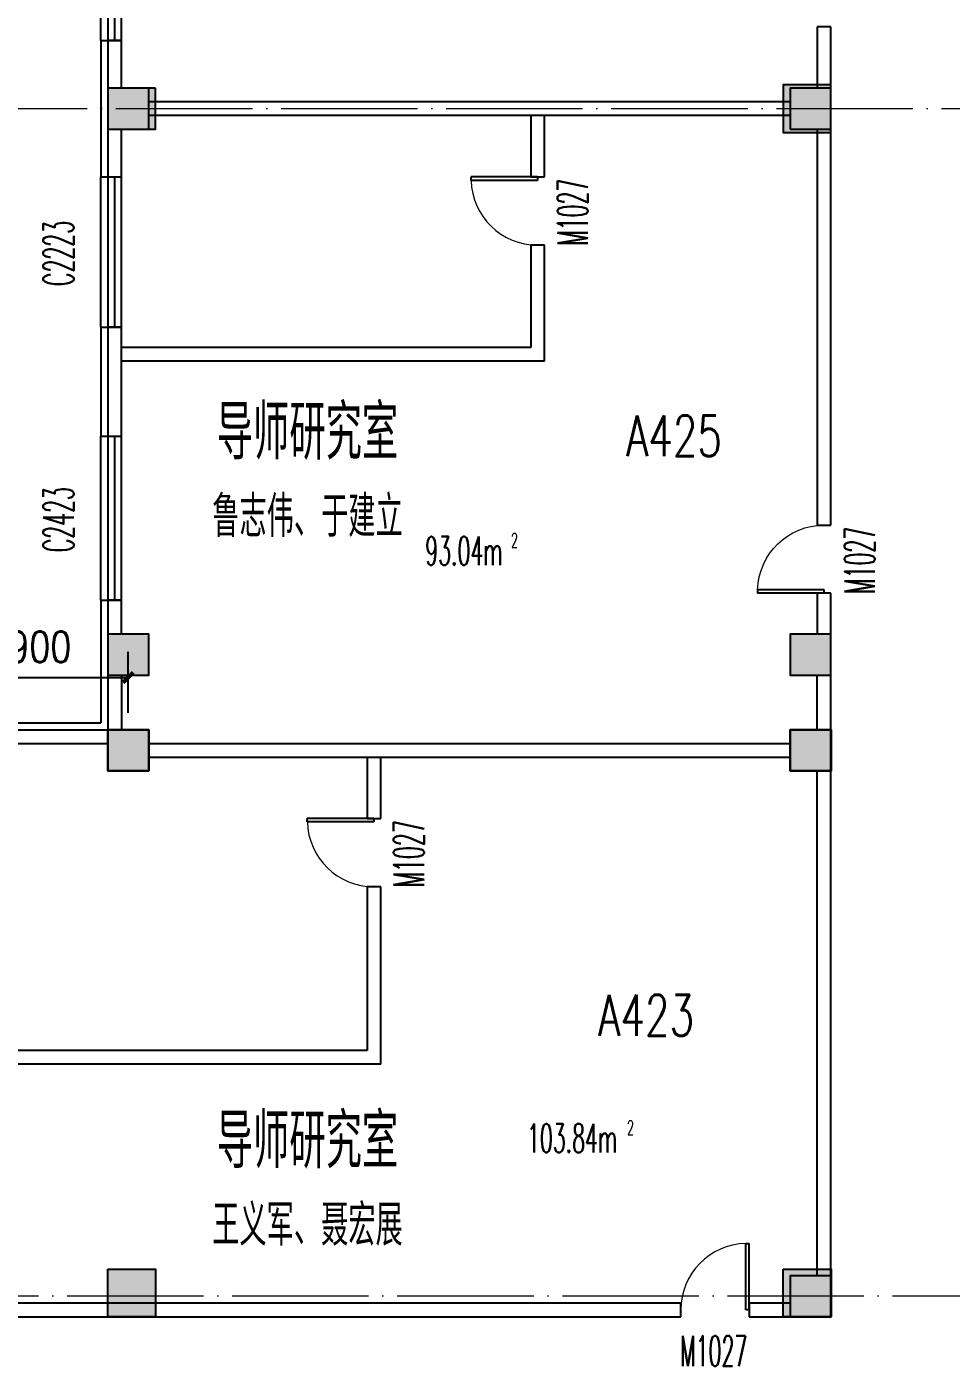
# Model space of a CAD drawing. Extents: x 1417642 to 3570900, y 124798 to 1191112.
# Drawn here: x 1442323 to 1455873, y 276792 to 296417 of the extents above; entities that cross this region are included whole.
import ezdxf

# ---------------------------------------------------------------- set-up
doc = ezdxf.new("R2010")
doc.units = 0
doc.header["$LTSCALE"] = 1000
doc.header["$MEASUREMENT"] = 0
doc.linetypes.add('DOTE', pattern=[2.42, 2, -0.2, 0.02, -0.2])
doc.layers.get('0').update_dxf_attribs({"linetype": 'CONTINUOUS'})
doc.layers.get('Defpoints').update_dxf_attribs({"linetype": 'CONTINUOUS'})
for name, color, linetype in [('colu', 2, 'CONTINUOUS'), ('COLUMN', 9, 'CONTINUOUS'), ('DOTE', 1, 'DOTE'), ('PUB_DIM', 3, 'CONTINUOUS'), ('PUB_HATCH', 8, 'CONTINUOUS'), ('PUB_TEXT', 40, 'CONTINUOUS'), ('SPACE', 7, 'CONTINUOUS'), ('SURFACE', 6, 'CONTINUOUS'), ('tiaozheng', 20, 'CONTINUOUS'), ('WALL', 4, 'CONTINUOUS'), ('WALL-MOVE', 6, 'CONTINUOUS'), ('WINDOW', 2, 'CONTINUOUS'), ('WINDOW_TEXT', 7, 'CONTINUOUS'), ('填充', 252, 'CONTINUOUS'), ('柱填充', 8, 'CONTINUOUS'), ('柱填充 @ 1', 8, 'CONTINUOUS')]:
    doc.layers.add(name, color=color, linetype=linetype)
doc.styles.add('_TCH_SPACE', font='ROMANS', dxfattribs={"width": 0.7, "height": 5, "bigfont": 'Z'})
doc.styles.add('_TCH_WINDOW', font='ROMANS.shx', dxfattribs={"width": 0.7, "height": 400, "bigfont": 'Z.shx'})
doc.styles.add('DIM_FONT', font='SIMPLEX.shx', dxfattribs={"width": 0.8})
doc.styles.add('Z', font='ROMANS', dxfattribs={"width": 0.7, "bigfont": 'Z'})
doc.dimstyles.new('DIMN150', dxfattribs={"dimscale": 1.5, "dimtxt": 300, "dimasz": 100, "dimexe": 250, "dimexo": 300, "dimgap": 150, "dimtad": 1, "dimdec": 0, "dimzin": 0, "dimdsep": 46, "dimtxsty": 'DIM_FONT', "dimblk": 'ARCHTICK', "dimcen": 0.09, "dimdle": 1.5, "dimclrt": 7, "dimazin": 2, "dimtfac": 1, "dimtdec": 0, "dimtix": 1, "dimtmove": 2, "dimatfit": 3, "dimldrblk": 'ARCHTICK', "dimfxl": 1, "dimtolj": 1, "dimtzin": 0, "dimarcsym": 0})

# ---------------------------------------------------------------- blocks, each defined once
blk = doc.blocks.new('5873')
at = {"layer": '柱填充 @ 1', "ltscale": 1000}
for points in [[(1507628, 714085), (1508228, 714085), (1508228, 713485), (1507628, 713485)], [(1517628, 714085), (1518228, 714085), (1518228, 713485), (1517628, 713485)], [(1507628, 706185), (1508328, 706185), (1508328, 705485), (1507628, 705485)], [(1517528, 706185), (1518228, 706185), (1518228, 705485), (1517528, 705485)]]:
    blk.add_hatch(color=256, dxfattribs=at).paths.add_polyline_path(points)
at = {"layer": 'colu', "ltscale": 1000}
for points in [[(1507628, 714085), (1508228, 714085), (1508228, 713485), (1507628, 713485)], [(1517628, 714085), (1518228, 714085), (1518228, 713485), (1517628, 713485)], [(1507628, 706185), (1508328, 706185), (1508328, 705485), (1507628, 705485)], [(1517528, 706185), (1518228, 706185), (1518228, 705485), (1517528, 705485)]]:
    blk.add_lwpolyline(points, close=True, dxfattribs=at)
blk = doc.blocks.new('896')
at = {"layer": '柱填充'}
h = blk.add_hatch(color=256, dxfattribs=at)
h.paths.add_polyline_path([(1580873, 568265), (1580873, 568965), (1580273, 568965), (1580273, 568265)])
h.paths.add_polyline_path([(1572873, 568265), (1572873, 568965), (1572273, 568965), (1572273, 568265)])
h.paths.add_polyline_path([(1564873, 568265), (1564873, 568965), (1564273, 568965), (1564273, 568265)])
h.paths.add_polyline_path([(1556873, 568265), (1556873, 568965), (1556273, 568965), (1556273, 568265)])
h.paths.add_polyline_path([(1546873, 568265), (1546873, 568965), (1546273, 568965), (1546273, 568265)])
h.paths.add_polyline_path([(1536873, 568265), (1536873, 568965), (1536273, 568965), (1536273, 568265)])
h.paths.add_polyline_path([(1533273, 568265), (1533273, 568965), (1532673, 568965), (1532673, 568265)])
h.paths.add_polyline_path([(1523273, 568365), (1523273, 568965), (1522673, 568965), (1522673, 568365)])
h.paths.add_polyline_path([(1590123, 558965), (1589423, 558965), (1589423, 558365), (1590123, 558365)])
h.paths.add_polyline_path([(1580923, 558365), (1580923, 559065), (1580223, 559065), (1580223, 558365)])
h.paths.add_polyline_path([(1572923, 558365), (1572923, 559065), (1572223, 559065), (1572223, 558365)])
h.paths.add_polyline_path([(1564923, 558365), (1564923, 559065), (1564223, 559065), (1564223, 558365)])
h.paths.add_polyline_path([(1556923, 558365), (1556923, 559065), (1556223, 559065), (1556223, 558365)])
h.paths.add_polyline_path([(1546923, 558365), (1546923, 559065), (1546223, 559065), (1546223, 558365)])
h.paths.add_polyline_path([(1536873, 558365), (1536873, 558965), (1536273, 558965), (1536273, 558365)])
h.paths.add_polyline_path([(1533273, 558365), (1533273, 558965), (1532673, 558965), (1532673, 558365)])
h.paths.add_polyline_path([(1523372, 558965), (1522672, 558965), (1522672, 558365), (1523372, 558365)])
h.paths.add_polyline_path([(1590123, 554765), (1590123, 555365), (1589523, 555365), (1589523, 554765)])
h.paths.add_polyline_path([(1580873, 554765), (1580873, 555365), (1580273, 555365), (1580273, 554765)])
h.paths.add_polyline_path([(1572873, 554765), (1572873, 555365), (1572273, 555365), (1572273, 554765)])
h.paths.add_polyline_path([(1564873, 554765), (1564873, 555365), (1564273, 555365), (1564273, 554765)])
h.paths.add_polyline_path([(1556873, 554765), (1556873, 555365), (1556273, 555365), (1556273, 554765)])
h.paths.add_polyline_path([(1546873, 554765), (1546873, 555365), (1546273, 555365), (1546273, 554765)])
h.paths.add_polyline_path([(1536873, 554765), (1536873, 555365), (1536273, 555365), (1536273, 554765)])
h.paths.add_polyline_path([(1533273, 554765), (1533273, 555365), (1532673, 555365), (1532673, 554765)])
h.paths.add_polyline_path([(1523372, 555365), (1522672, 555365), (1522672, 554765), (1523372, 554765)])
h.paths.add_polyline_path([(1590123, 546765), (1590123, 547365), (1589523, 547365), (1589523, 546765)])
h.paths.add_polyline_path([(1580873, 546765), (1580873, 547365), (1580273, 547365), (1580273, 546765)])
h.paths.add_polyline_path([(1572873, 546765), (1572873, 547365), (1572273, 547365), (1572273, 546765)])
h.paths.add_polyline_path([(1564873, 546765), (1564873, 547365), (1564273, 547365), (1564273, 546765)])
h.paths.add_polyline_path([(1556873, 546765), (1556873, 547365), (1556273, 547365), (1556273, 546765)])
h.paths.add_polyline_path([(1546873, 546715), (1546873, 547415), (1546173, 547415), (1546173, 546715)])
h.paths.add_polyline_path([(1536973, 546715), (1536973, 547415), (1536273, 547415), (1536273, 546715)])
h.paths.add_polyline_path([(1533273, 546715), (1533273, 547415), (1532573, 547415), (1532573, 546715)])
h.paths.add_polyline_path([(1523372, 547365), (1522672, 547365), (1522672, 546765), (1523372, 546765)])
h.paths.add_polyline_path([(1546873, 539365), (1546173, 539365), (1546173, 538765), (1546873, 538765)])
h.paths.add_polyline_path([(1536973, 538715), (1536973, 539415), (1536273, 539415), (1536273, 538715)])
h.paths.add_polyline_path([(1533273, 538715), (1533273, 539415), (1532573, 539415), (1532573, 538715)])
h.paths.add_polyline_path([(1523372, 539365), (1522672, 539365), (1522672, 538765), (1523372, 538765)])
h.paths.add_polyline_path([(1546873, 531365), (1546173, 531365), (1546173, 530765), (1546873, 530765)])
h.paths.add_polyline_path([(1536973, 530715), (1536973, 531415), (1536273, 531415), (1536273, 530715)])
h.paths.add_polyline_path([(1533273, 530715), (1533273, 531415), (1532573, 531415), (1532573, 530715)])
h.paths.add_polyline_path([(1523372, 531365), (1522672, 531365), (1522672, 530765), (1523372, 530765)])
h.paths.add_polyline_path([(1546873, 523365), (1546173, 523365), (1546173, 522765), (1546873, 522765)])
h.paths.add_polyline_path([(1536973, 522715), (1536973, 523415), (1536273, 523415), (1536273, 522715)])
h.paths.add_polyline_path([(1533273, 522715), (1533273, 523415), (1532573, 523415), (1532573, 522715)])
h.paths.add_polyline_path([(1523372, 523365), (1522672, 523365), (1522672, 522765), (1523372, 522765)])
h.paths.add_polyline_path([(1546873, 515365), (1546173, 515365), (1546173, 514765), (1546873, 514765)])
h.paths.add_polyline_path([(1536973, 514715), (1536973, 515415), (1536273, 515415), (1536273, 514715)])
h.paths.add_polyline_path([(1533273, 514715), (1533273, 515415), (1532573, 515415), (1532573, 514715)])
h.paths.add_polyline_path([(1523372, 515365), (1522672, 515365), (1522672, 514765), (1523372, 514765)])
h.paths.add_polyline_path([(1546873, 507365), (1546173, 507365), (1546173, 506765), (1546873, 506765)])
h.paths.add_polyline_path([(1536973, 506715), (1536973, 507415), (1536273, 507415), (1536273, 506715)])
h.paths.add_polyline_path([(1533273, 506715), (1533273, 507415), (1532573, 507415), (1532573, 506715)])
h.paths.add_polyline_path([(1523372, 507365), (1522672, 507365), (1522672, 506765), (1523372, 506765)])
h.paths.add_polyline_path([(1546873, 499365), (1546173, 499365), (1546173, 498765), (1546873, 498765)])
h.paths.add_polyline_path([(1536973, 498715), (1536973, 499415), (1536273, 499415), (1536273, 498715)])
h.paths.add_polyline_path([(1533273, 498715), (1533273, 499415), (1532573, 499415), (1532573, 498715)])
h.paths.add_polyline_path([(1523372, 499365), (1522672, 499365), (1522672, 498765), (1523372, 498765)])
h.paths.add_polyline_path([(1546873, 490765), (1546873, 491365), (1546273, 491365), (1546273, 490765)])
h.paths.add_polyline_path([(1536873, 490765), (1536873, 491365), (1536273, 491365), (1536273, 490765)])
h.paths.add_polyline_path([(1533273, 490765), (1533273, 491365), (1532673, 491365), (1532673, 490765)])
h.paths.add_polyline_path([(1523273, 490765), (1523273, 491365), (1522673, 491365), (1522673, 490765)])
at = {"layer": 'colu'}
for points in [[(1523372, 499365), (1522672, 499365), (1522672, 498765), (1523372, 498765)], [(1533273, 498715), (1533273, 499415), (1532573, 499415), (1532573, 498715)], [(1523273, 490765), (1523273, 491365), (1522673, 491365), (1522673, 490765)], [(1533273, 490765), (1533273, 491365), (1532673, 491365), (1532673, 490765)]]:
    blk.add_lwpolyline(points, close=True, dxfattribs=at)
blk = doc.blocks.new('_ArchTick')
at = {"color": 0, "linetype": 'ByBlock', "const_width": 0.4}
blk.add_lwpolyline([(-0.5, -0.5), (0.5, 0.5)], dxfattribs=at)
blk = doc.blocks.new('*D821')
at = {"layer": 'Defpoints', "color": 0}
for p in [(1443810, 286883), (1440910, 285917), (1443810, 285917)]:
    blk.add_point(p, dxfattribs=at)
at = {"layer": 'PUB_DIM', "color": 0, "lineweight": -2}
for p, q in [((1440910, 286367), (1440910, 287258)), ((1443810, 286367), (1443810, 287258)), ((1440908, 286883), (1443813, 286883))]:
    blk.add_line(p, q, dxfattribs=at)
at = {"layer": 'PUB_DIM', "color": 0, "lineweight": -2, "xscale": 150, "yscale": 150, "zscale": 150, "rotation": 180}
blk.add_blockref('_ArchTick', (1440910, 286883), dxfattribs=at)
at = {"layer": 'PUB_DIM', "color": 0, "lineweight": -2, "xscale": 150, "yscale": 150, "zscale": 150}
blk.add_blockref('_ArchTick', (1443810, 286883), dxfattribs=at)
at = {"layer": 'PUB_DIM', "color": 7, "insert": (1442360, 287333), "char_height": 450, "attachment_point": 5, "style": 'DIM_FONT'}
blk.add_mtext('\\A1;2900', dxfattribs=at)
blk = doc.blocks.new('_FZH')
blk.add_lwpolyline([(-0.5, -0.5), (0.5, -0.5), (0.5, 0.5), (-0.5, 0.5)], close=True)
at = {"layer": 'PUB_HATCH'}
blk.add_solid([(-0.5, -0.5), (0.5, -0.5), (-0.5, 0.5), (0.5, 0.5)], dxfattribs=at)
blk = doc.blocks.new('$TCHSYS$WIN2D')
for p, q in [((-0.5, 0.5), (0.5, 0.5)), ((-0.5, 0.5), (-0.5, -0.5)), ((0.5, 0.5), (0.5, -0.5)), ((0.5, 0.1667), (-0.5, 0.1667)), ((0.5, -0.1667), (-0.5, -0.1667)), ((-0.5, -0.5), (0.5, -0.5))]:
    blk.add_line(p, q)
blk = doc.blocks.new('$DorLib2D$00000001')
for p, q in [((0.45, 0.975), (0.5, 0.975)), ((0.45, 0), (0.45, 0.975)), ((0.5, 0), (0.5, 0.975)), ((0.5, 0), (0.45, 0))]:
    blk.add_line(p, q)
at = {"lineweight": 13}
blk.add_arc((0.475, 0), 0.975, 91.4693, 180, dxfattribs=at)

msp = doc.modelspace()

# ---------------------------------------------------------------- linework, layer by layer
at = {"layer": 'DOTE', "lineweight": 0}
for points in [[(1467410.3, 295217), (1432083.9, 295217)], [(1597373.8, 277817), (1432083.9, 277817)]]:
    msp.add_lwpolyline(points, dxfattribs=at)
at = {"layer": 'SURFACE'}
for p, q in [((1443410.3, 296217), (1443510.3, 296217)), ((1443410.3, 296217), (1443410.3, 295017)), ((1443410.3, 295217), (1443410.3, 294217)), ((1443410.3, 294217), (1443510.3, 294217)), ((1443410.3, 292017), (1443510.3, 292017)), ((1443410.3, 292017), (1443410.3, 291617)), ((1443410.3, 291617), (1443410.3, 290417)), ((1443410.3, 290417), (1443510.3, 290417)), ((1443410.3, 288017), (1443510.3, 288017)), ((1443410.3, 288017), (1443410.3, 287217)), ((1443410.3, 287217), (1443410.3, 286217)), ((1440810.3, 286217), (1443410.3, 286217))]:
    msp.add_line(p, q, dxfattribs=at)
at = {"layer": 'WALL'}
for p, q in [((1454110.3, 296417), (1453910.3, 296417)), ((1453910.3, 296417), (1453910.3, 295517)), ((1454110.3, 295517), (1454110.3, 296417)), ((1443710.3, 296217), (1443510.3, 296217)), ((1443510.3, 296217), (1443510.3, 295517)), ((1443710.3, 295517), (1443710.3, 296217)), ((1449810.3, 295317), (1444110.3, 295317)), ((1453510.3, 295317), (1449810.3, 295317)), ((1449810.3, 295117), (1444110.3, 295117)), ((1453510.3, 295117), (1449810.3, 295117)), ((1443510.3, 294917), (1443510.3, 294217)), ((1443710.3, 294217), (1443710.3, 294917)), ((1453910.3, 294917), (1453910.3, 289117)), ((1454110.3, 289117), (1454110.3, 294917)), ((1443510.3, 294217), (1443710.3, 294217)), ((1443710.3, 292017), (1443510.3, 292017)), ((1443510.3, 292017), (1443510.3, 291617)), ((1443710.3, 291617), (1443710.3, 292017)), ((1443510.3, 291617), (1443510.3, 290417)), ((1443710.3, 290417), (1443710.3, 291617)), ((1443510.3, 290417), (1443710.3, 290417)), ((1453910.3, 289117), (1454110.3, 289117)), ((1454110.3, 288117), (1453910.3, 288117)), ((1453910.3, 288117), (1453910.3, 287517)), ((1454110.3, 287517), (1454110.3, 288117)), ((1443710.3, 288017), (1443510.3, 288017)), ((1443510.3, 288017), (1443510.3, 287517)), ((1443710.3, 287517), (1443710.3, 288017)), ((1443510.3, 286917), (1443510.3, 286117)), ((1443710.3, 286917), (1443710.3, 286117)), ((1453910.3, 286117), (1453910.3, 286917)), ((1454110.3, 286117), (1454110.3, 286917)), ((1440810.3, 286117), (1443510.3, 286117)), ((1440910.3, 285917), (1443510.3, 285917)), ((1444110.3, 285917), (1447410.3, 285917)), ((1447410.3, 285917), (1453510.3, 285917)), ((1444110.3, 285717), (1447410.3, 285717)), ((1447410.3, 285717), (1453510.3, 285717)), ((1453910.3, 278117), (1453910.3, 285517)), ((1454110.3, 278117), (1454110.3, 285517)), ((1451910.1, 277717), (1440910.3, 277717)), ((1451910.1, 277517), (1451910.1, 277717)), ((1453510.3, 277717), (1452910.1, 277717)), ((1452910.1, 277717), (1452910.1, 277517)), ((1440910.3, 277517), (1451910.1, 277517)), ((1452910.1, 277517), (1453510.3, 277517))]:
    msp.add_line(p, q, dxfattribs=at)
at = {"layer": 'WALL-MOVE'}
for p, q in [((1449710.3, 295117), (1449710.3, 294217)), ((1449910.3, 294217), (1449910.3, 295117)), ((1449710.3, 294217), (1449910.3, 294217)), ((1449910.3, 293217), (1449710.3, 293217)), ((1449710.3, 293217), (1449710.3, 291717)), ((1449910.3, 291517), (1449910.3, 293217)), ((1449710.3, 291717), (1443710.3, 291717)), ((1449910.3, 291517), (1443710.3, 291517)), ((1447310.3, 285717), (1447310.3, 284817)), ((1447510.3, 284817), (1447510.3, 285717)), ((1447310.3, 284817), (1447510.3, 284817)), ((1447510.3, 283817), (1447310.3, 283817)), ((1447310.3, 283817), (1447310.3, 281417)), ((1447510.3, 281217), (1447510.3, 283817)), ((1447310.3, 281417), (1440910.3, 281417)), ((1447510.3, 281217), (1440910.3, 281217))]:
    msp.add_line(p, q, dxfattribs=at)

# ---------------------------------------------------------------- block references
at = {"layer": 'COLUMN', "lineweight": 0, "xscale": 600, "yscale": 600, "zscale": 600}
for p in [(1443810.3, 295217), (1453810.3, 295217), (1443810.3, 287217), (1453810.3, 287217), (1443810.3, 285817), (1453810.3, 285817), (1453810.3, 277817)]:
    msp.add_blockref('_FZH', p, dxfattribs=at)
at = {"layer": 'tiaozheng'}
for name, p in [('896', (-79162.5, -203848.2)), ('5873', (-64117.3, -427968.4))]:
    msp.add_blockref(name, p, dxfattribs=at)
at = {"layer": 'WINDOW', "color": 2}
ref = msp.add_blockref('$TCHSYS$WIN2D', (1443560.3, 297317), dxfattribs=dict(at, xscale=-2200, yscale=-300, zscale=-2200, rotation=270))
ref.add_attrib('A', 'C2223', (1443011.2, 296818.2), dxfattribs={"layer": 'WINDOW_TEXT', "color": 2, "height": 446.25, "rotation": 90, "style": '_TCH_WINDOW', "width": 0.494118})
ref = msp.add_blockref('$TCHSYS$WIN2D', (1443560.3, 293117), dxfattribs=dict(at, xscale=-2200, yscale=-300, zscale=-2200, rotation=270))
ref.add_attrib('A', 'C2223', (1443011.2, 292618.2), dxfattribs={"layer": 'WINDOW_TEXT', "color": 2, "height": 446.25, "rotation": 90, "style": '_TCH_WINDOW', "width": 0.494118})
at = {"layer": 'WINDOW', "lineweight": 0}
ref = msp.add_blockref('$DorLib2D$00000001', (1449810.3, 293717), dxfattribs=dict(at, xscale=-1000, yscale=-1000, zscale=-1000, rotation=270))
ref.add_attrib('A', 'M1027', (1450545.9, 293207.7), dxfattribs={"layer": 'WINDOW_TEXT', "lineweight": 0, "height": 446.25, "rotation": 90, "style": '_TCH_WINDOW', "width": 0.494118})
at = {"layer": 'WINDOW', "color": 2}
ref = msp.add_blockref('$TCHSYS$WIN2D', (1443560.3, 289217), dxfattribs=dict(at, xscale=-2400, yscale=-300, zscale=-2400, rotation=270))
ref.add_attrib('A', 'C2423', (1443011.2, 288718.2), dxfattribs={"layer": 'WINDOW_TEXT', "color": 2, "height": 446.25, "rotation": 90, "style": '_TCH_WINDOW', "width": 0.494118})
at = {"layer": 'WINDOW', "lineweight": 0}
ref = msp.add_blockref('$DorLib2D$00000001', (1454010.3, 288617), dxfattribs=dict(at, xscale=-1000, yscale=1000, zscale=-1000, rotation=90))
ref.add_attrib('A', 'M1027', (1454754.9, 288107.7), dxfattribs={"layer": 'WINDOW_TEXT', "lineweight": 0, "height": 446.25, "rotation": 90, "style": '_TCH_WINDOW', "width": 0.494118})
ref = msp.add_blockref('$DorLib2D$00000001', (1447410.3, 284317), dxfattribs=dict(at, xscale=-1000, yscale=-1000, zscale=-1000, rotation=270))
ref.add_attrib('A', 'M1027', (1448145.9, 283807.7), dxfattribs={"layer": 'WINDOW_TEXT', "lineweight": 0, "height": 446.25, "rotation": 90, "style": '_TCH_WINDOW', "width": 0.494118})
ref = msp.add_blockref('$DorLib2D$00000001', (1452410.1, 277617), dxfattribs=dict(at, xscale=1000, yscale=1000, zscale=1000))
ref.add_attrib('A', 'M1027', (1451900.9, 276792.5), dxfattribs={"layer": 'WINDOW_TEXT', "lineweight": 0, "height": 446.25, "style": '_TCH_WINDOW', "width": 0.494118})

# ---------------------------------------------------------------- texts
at = {"layer": 'PUB_TEXT', "color": 1, "lineweight": 60, "style": 'Z', "width": 0.7}
for s, p in [('A425', (1451108.3, 290124)), ('A423', (1450699.6, 281635.3))]:
    msp.add_text(s, height=600, dxfattribs=at).set_placement(p)
at = {"layer": 'SPACE', "style": '_TCH_SPACE', "width": 0.525}
for s, height, p in [('93.04m', 420, (1448163.9, 288527.7)), ('2', 210, (1449423.9, 288790.2)), ('103.84m', 420, (1449655.1, 279922.3)), ('2', 210, (1451125.1, 280184.8))]:
    msp.add_text(s, height=height, dxfattribs=at).set_placement(p)
at = {"layer": '填充', "char_height": 800, "width": 3557.557, "attachment_point": 2, "style": '_TCH_WINDOW'}
for s, insert in [('{\\C2;导师研究室\\P\\H0.75x;鲁志伟、于建立}', (1446437.5, 290875.3)), ('{\\C2;导师研究室\\P\\H0.75x;王义军、聂宏展}', (1446437.5, 280493.1))]:
    msp.add_mtext(s, dxfattribs=dict(at, insert=insert))

# ---------------------------------------------------------------- dimensions: what is measured, and where the dimension line sits
at = {"layer": 'PUB_DIM'}
dim = msp.add_aligned_dim(p1=(1440910.3, 285917), p2=(1443810.3, 285917), distance=965.7, dimstyle='DIMN150', dxfattribs=at)
dim.commit()
dim.dimension.update_dxf_attribs({"geometry": '*D821', "text_midpoint": (1442360.3, 287332.7)})

doc.saveas('drawing.dxf')
